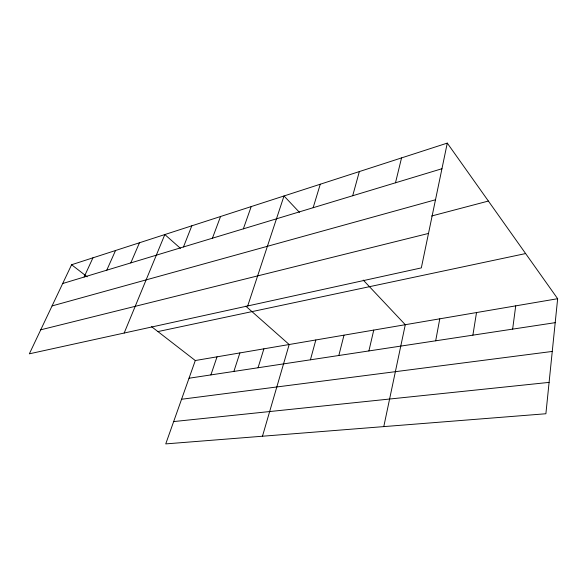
<?xml version="1.0" encoding="UTF-8"?>
<svg xmlns="http://www.w3.org/2000/svg" width="587" height="587" viewBox="0 0 587 587"><rect width="100%" height="100%" fill="white"/><g stroke="black" fill="none" stroke-linecap="round" stroke-linejoin="round"><path stroke-width="0.88" d="M557.65 298.71L545.888 413.754L165.747 443.897L195.295 360.535L557.65 298.71L447.279 143.103L71.599 264.737L29.35 353.822L421.327 267.899L447.279 143.103M512.642 329.124L515.724 305.864M472.887 335.155L476.519 312.555M435.679 340.805L439.78 318.822M383.781 426.61L405.287 324.706L363.243 280.08M368.9 350.938L373.758 330.092M395.499 182.784L401.545 157.91M338.831 355.502L343.989 335.17M310.42 359.809L315.835 339.968M352.699 195.742L359.347 171.573M262.47 436.229L289.178 344.518L245.821 306.179M313.142 207.717L320.275 184.223M258.053 367.755L263.893 348.832M233.875 371.424L239.878 352.934M247.707 305.952L284.013 195.963L299.458 212.362M210.887 374.917L217.036 356.83M243.348 228.842L251.214 206.58M212.421 238.205L220.551 216.508M183.467 246.966L191.817 225.812M124.173 333.034L164.837 234.551L180.458 248.36M130.798 262.91L139.457 242.769M106.768 270.181L115.536 250.51M84.102 277.042L92.951 257.818M62.692 283.521L441.952 168.726M52.06 305.93L435.495 199.763M431.592 216.009L488.384 201.055M40.73 329.813L428.495 233.435M157.91 331.582L525.622 253.555M189.021 378.233L555.199 322.667M181.574 399.255L552.257 351.444M173.657 421.569L549.094 382.386M71.599 264.737L87.206 276.822M151.549 326.658L195.295 360.535"/></g></svg>
